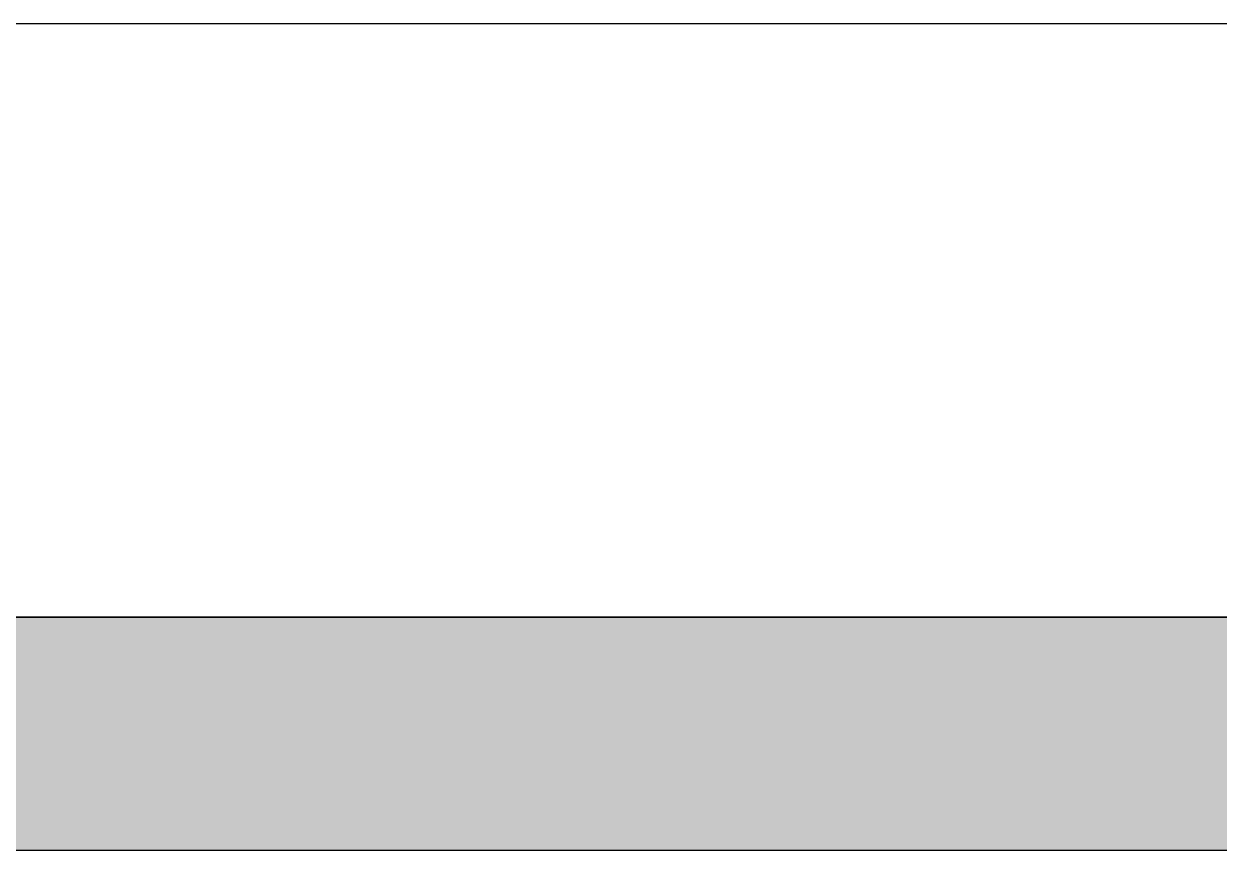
# Model space of a CAD drawing. Header units: metres. Extents: x 294 to 1101, y -498 to -355.
# Drawn here: x 617.81 to 618.837, y -488.368 to -487.658 of the extents above; entities that cross this region are included whole.
import ezdxf

# ---------------------------------------------------------------- set-up
doc = ezdxf.new("R2010")
doc.units = ezdxf.units.M
doc.layers.add('SectionCutEdges', color=7, linetype='Continuous')
doc.layers.add('wall', color=7, linetype='Continuous', lineweight=25)

msp = doc.modelspace()

# ---------------------------------------------------------------- hatches: boundary and pattern name
at = {"layer": 'wall'}
h = msp.add_hatch(color=256, dxfattribs=at)
h.dxf.hatch_style = 1
h.paths.add_polyline_path([(634.8314, -488.1676), (633.846, -488.1676), (632.546, -488.1676), (631.346, -488.1676), (631.146, -488.1676), (626.9196, -488.1676), (620.6892, -488.1676), (616.2644, -488.1676), (615.0644, -488.1676), (613.9771, -488.1676), (613.7644, -488.1676), (611.8544, -488.1676), (611.8544, -488.3676), (634.8314, -488.3676)])

# ---------------------------------------------------------------- linework, layer by layer
for p, q in [((619.5946, -487.6576), (616.4644, -487.6576)), ((617.8301, -487.6576), (616.8401, -487.6576)), ((619.1862, -487.6576), (617.2644, -487.6576)), ((617.8104, -487.6576), (617.8103, -487.6576)), ((617.811, -487.6576), (617.8104, -487.6576)), ((617.811, -487.6576), (617.8106, -487.6576)), ((617.8119, -487.6576), (617.811, -487.6576)), ((617.8119, -487.6576), (617.811, -487.6576)), ((617.8132, -487.6576), (617.8119, -487.6576)), ((617.8132, -487.6576), (617.8119, -487.6576)), ((617.8149, -487.6576), (617.8132, -487.6576)), ((617.8149, -487.6576), (617.8132, -487.6576)), ((617.8169, -487.6576), (617.8149, -487.6576)), ((617.8169, -487.6576), (617.8149, -487.6576)), ((617.8192, -487.6576), (617.8169, -487.6576)), ((617.8192, -487.6576), (617.8169, -487.6576)), ((617.8219, -487.6576), (617.8192, -487.6576)), ((617.8219, -487.6576), (617.8192, -487.6576)), ((617.8249, -487.6576), (617.8219, -487.6576)), ((617.8249, -487.6576), (617.8219, -487.6576)), ((617.8282, -487.6576), (617.8249, -487.6576)), ((617.8282, -487.6576), (617.8249, -487.6576)), ((617.8318, -487.6576), (617.8282, -487.6576)), ((617.8318, -487.6576), (617.8282, -487.6576)), ((617.8357, -487.6576), (617.8318, -487.6576)), ((617.8357, -487.6576), (617.8318, -487.6576)), ((617.8399, -487.6576), (617.8357, -487.6576)), ((617.8399, -487.6576), (617.8357, -487.6576)), ((617.8443, -487.6576), (617.8399, -487.6576)), ((617.8443, -487.6576), (617.8399, -487.6576)), ((617.8489, -487.6576), (617.8443, -487.6576)), ((617.8489, -487.6576), (617.8443, -487.6576)), ((617.8688, -487.6576), (617.8446, -487.6576)), ((617.8688, -487.6576), (617.8446, -487.6576)), ((617.8688, -487.6576), (617.8446, -487.6576)), ((617.8537, -487.6576), (617.8489, -487.6576)), ((617.8537, -487.6576), (617.8489, -487.6576)), ((617.8504, -487.6576), (617.8503, -487.6576)), ((617.8507, -487.6576), (617.8504, -487.6576)), ((617.8512, -487.6576), (617.8507, -487.6576)), ((617.8512, -487.6576), (617.8508, -487.6576)), ((617.8519, -487.6576), (617.8512, -487.6576)), ((617.8519, -487.6576), (617.8512, -487.6576)), ((617.8527, -487.6576), (617.8519, -487.6576)), ((617.8527, -487.6576), (617.8519, -487.6576)), ((617.8538, -487.6576), (617.8527, -487.6576)), ((617.8538, -487.6576), (617.8527, -487.6576)), ((617.8587, -487.6576), (617.8537, -487.6576)), ((617.8587, -487.6576), (617.8537, -487.6576)), ((617.8551, -487.6576), (617.8538, -487.6576)), ((617.8551, -487.6576), (617.8538, -487.6576)), ((617.8565, -487.6576), (617.8551, -487.6576)), ((617.8565, -487.6576), (617.8551, -487.6576)), ((617.8582, -487.6576), (617.8565, -487.6576)), ((617.8582, -487.6576), (617.8565, -487.6576)), ((617.86, -487.6576), (617.8582, -487.6576)), ((617.86, -487.6576), (617.8582, -487.6576)), ((617.8639, -487.6576), (617.8587, -487.6576)), ((617.8639, -487.6576), (617.8587, -487.6576)), ((617.8619, -487.6576), (617.86, -487.6576)), ((617.8619, -487.6576), (617.86, -487.6576)), ((617.864, -487.6576), (617.8619, -487.6576)), ((617.864, -487.6576), (617.8619, -487.6576)), ((617.8692, -487.6576), (617.8639, -487.6576)), ((617.8692, -487.6576), (617.8639, -487.6576)), ((617.8662, -487.6576), (617.864, -487.6576)), ((617.8662, -487.6576), (617.864, -487.6576)), ((617.8686, -487.6576), (617.8662, -487.6576)), ((617.8686, -487.6576), (617.8662, -487.6576)), ((617.8711, -487.6576), (617.8686, -487.6576)), ((617.8711, -487.6576), (617.8686, -487.6576)), ((617.8747, -487.6576), (617.8692, -487.6576)), ((617.8747, -487.6576), (617.8692, -487.6576)), ((617.8737, -487.6576), (617.8711, -487.6576)), ((617.8737, -487.6576), (617.8711, -487.6576)), ((617.8764, -487.6576), (617.8737, -487.6576)), ((617.8764, -487.6576), (617.8737, -487.6576)), ((617.8802, -487.6576), (617.8747, -487.6576)), ((617.8802, -487.6576), (617.8747, -487.6576)), ((617.8792, -487.6576), (617.8764, -487.6576)), ((617.8792, -487.6576), (617.8764, -487.6576)), ((617.8821, -487.6576), (617.8792, -487.6576)), ((617.8821, -487.6576), (617.8792, -487.6576)), ((617.8858, -487.6576), (617.8802, -487.6576)), ((617.8858, -487.6576), (617.8802, -487.6576)), ((617.885, -487.6576), (617.8821, -487.6576)), ((617.885, -487.6576), (617.8821, -487.6576)), ((617.888, -487.6576), (617.885, -487.6576)), ((617.888, -487.6576), (617.885, -487.6576)), ((617.8915, -487.6576), (617.8858, -487.6576)), ((617.8915, -487.6576), (617.8858, -487.6576)), ((617.8911, -487.6576), (617.888, -487.6576)), ((617.8911, -487.6576), (617.888, -487.6576)), ((617.8941, -487.6576), (617.8911, -487.6576)), ((617.8941, -487.6576), (617.8911, -487.6576)), ((617.8972, -487.6576), (617.8915, -487.6576)), ((617.8972, -487.6576), (617.8915, -487.6576)), ((617.8972, -487.6576), (617.8941, -487.6576)), ((617.8972, -487.6576), (617.8941, -487.6576)), ((617.9029, -487.6576), (617.8972, -487.6576)), ((617.9003, -487.6576), (617.8972, -487.6576)), ((617.9003, -487.6576), (617.8972, -487.6576)), ((617.9029, -487.6576), (617.8972, -487.6576)), ((617.9033, -487.6576), (617.9003, -487.6576)), ((617.9033, -487.6576), (617.9003, -487.6576)), ((617.9085, -487.6576), (617.9029, -487.6576)), ((617.9085, -487.6576), (617.9029, -487.6576)), ((617.9063, -487.6576), (617.9033, -487.6576)), ((617.9063, -487.6576), (617.9033, -487.6576)), ((617.9093, -487.6576), (617.9063, -487.6576)), ((617.9093, -487.6576), (617.9063, -487.6576)), ((617.9142, -487.6576), (617.9085, -487.6576)), ((617.9142, -487.6576), (617.9085, -487.6576)), ((617.9123, -487.6576), (617.9093, -487.6576)), ((617.9123, -487.6576), (617.9093, -487.6576)), ((617.9152, -487.6576), (617.9123, -487.6576)), ((617.9152, -487.6576), (617.9123, -487.6576)), ((617.9197, -487.6576), (617.9142, -487.6576)), ((617.9197, -487.6576), (617.9142, -487.6576)), ((617.918, -487.6576), (617.9152, -487.6576)), ((617.918, -487.6576), (617.9152, -487.6576)), ((617.9207, -487.6576), (617.918, -487.6576)), ((617.9207, -487.6576), (617.918, -487.6576)), ((617.9251, -487.6576), (617.9197, -487.6576)), ((617.9251, -487.6576), (617.9197, -487.6576)), ((617.9233, -487.6576), (617.9207, -487.6576)), ((617.9233, -487.6576), (617.9207, -487.6576)), ((617.9258, -487.6576), (617.9233, -487.6576)), ((617.9258, -487.6576), (617.9233, -487.6576)), ((617.9305, -487.6576), (617.9251, -487.6576)), ((617.9305, -487.6576), (617.9251, -487.6576)), ((617.9498, -487.6576), (617.9256, -487.6576)), ((617.9498, -487.6576), (617.9256, -487.6576)), ((617.9498, -487.6576), (617.9256, -487.6576)), ((617.9281, -487.6576), (617.9258, -487.6576)), ((617.9281, -487.6576), (617.9258, -487.6576)), ((617.9304, -487.6576), (617.9281, -487.6576)), ((617.9304, -487.6576), (617.9281, -487.6576)), ((617.9325, -487.6576), (617.9304, -487.6576)), ((617.9325, -487.6576), (617.9304, -487.6576)), ((617.9356, -487.6576), (617.9305, -487.6576)), ((617.9356, -487.6576), (617.9305, -487.6576)), ((617.9344, -487.6576), (617.9325, -487.6576)), ((617.9344, -487.6576), (617.9325, -487.6576)), ((617.9362, -487.6576), (617.9344, -487.6576)), ((617.9362, -487.6576), (617.9344, -487.6576)), ((617.9407, -487.6576), (617.9356, -487.6576)), ((617.9407, -487.6576), (617.9356, -487.6576)), ((617.9378, -487.6576), (617.9362, -487.6576)), ((617.9378, -487.6576), (617.9362, -487.6576)), ((617.9393, -487.6576), (617.9378, -487.6576)), ((617.9393, -487.6576), (617.9378, -487.6576)), ((617.9406, -487.6576), (617.9393, -487.6576)), ((617.9406, -487.6576), (617.9393, -487.6576)), ((617.9416, -487.6576), (617.9406, -487.6576)), ((617.9416, -487.6576), (617.9406, -487.6576)), ((617.9455, -487.6576), (617.9407, -487.6576)), ((617.9455, -487.6576), (617.9407, -487.6576)), ((617.9425, -487.6576), (617.9416, -487.6576)), ((617.9425, -487.6576), (617.9416, -487.6576)), ((617.9432, -487.6576), (617.9425, -487.6576)), ((617.9432, -487.6576), (617.9425, -487.6576)), ((617.9437, -487.6576), (617.9432, -487.6576)), ((617.9436, -487.6576), (617.9432, -487.6576)), ((617.944, -487.6576), (617.9437, -487.6576)), ((617.9441, -487.6576), (617.944, -487.6576)), ((617.9501, -487.6576), (617.9455, -487.6576)), ((617.9501, -487.6576), (617.9455, -487.6576)), ((617.9545, -487.6576), (617.9501, -487.6576)), ((617.9545, -487.6576), (617.9501, -487.6576)), ((617.9587, -487.6576), (617.9545, -487.6576)), ((617.9587, -487.6576), (617.9545, -487.6576)), ((617.9626, -487.6576), (617.9587, -487.6576)), ((617.9626, -487.6576), (617.9587, -487.6576)), ((617.9662, -487.6576), (617.9626, -487.6576)), ((617.9662, -487.6576), (617.9626, -487.6576)), ((617.9695, -487.6576), (617.9662, -487.6576)), ((617.9695, -487.6576), (617.9662, -487.6576)), ((617.9725, -487.6576), (617.9695, -487.6576)), ((617.9725, -487.6576), (617.9695, -487.6576)), ((617.9752, -487.6576), (617.9725, -487.6576)), ((617.9752, -487.6576), (617.9725, -487.6576)), ((617.9775, -487.6576), (617.9752, -487.6576)), ((617.9775, -487.6576), (617.9752, -487.6576)), ((617.9795, -487.6576), (617.9775, -487.6576)), ((617.9795, -487.6576), (617.9775, -487.6576)), ((617.9812, -487.6576), (617.9795, -487.6576)), ((617.9812, -487.6576), (617.9795, -487.6576)), ((617.9825, -487.6576), (617.9812, -487.6576)), ((617.9825, -487.6576), (617.9812, -487.6576)), ((617.9834, -487.6576), (617.9825, -487.6576)), ((617.9834, -487.6576), (617.9825, -487.6576)), ((617.9839, -487.6576), (617.9834, -487.6576)), ((617.9838, -487.6576), (617.9834, -487.6576)), ((617.9841, -487.6576), (617.9839, -487.6576)), ((618.1476, -487.6576), (618.1076, -487.6576)), ((618.1078, -487.6576), (618.1076, -487.6576)), ((618.1083, -487.6576), (618.1078, -487.6576)), ((618.1093, -487.6576), (618.1083, -487.6576)), ((618.1106, -487.6576), (618.1093, -487.6576)), ((618.1122, -487.6576), (618.1106, -487.6576)), ((618.1142, -487.6576), (618.1122, -487.6576)), ((618.1166, -487.6576), (618.1142, -487.6576)), ((618.1192, -487.6576), (618.1166, -487.6576)), ((618.1223, -487.6576), (618.1192, -487.6576)), ((618.1256, -487.6576), (618.1223, -487.6576)), ((618.1292, -487.6576), (618.1256, -487.6576)), ((618.1331, -487.6576), (618.1292, -487.6576)), ((618.1372, -487.6576), (618.1331, -487.6576)), ((618.1416, -487.6576), (618.1372, -487.6576)), ((618.1462, -487.6576), (618.1416, -487.6576)), ((618.1511, -487.6576), (618.1462, -487.6576)), ((618.1477, -487.6576), (618.1476, -487.6576)), ((618.148, -487.6576), (618.1477, -487.6576)), ((618.1485, -487.6576), (618.148, -487.6576)), ((618.1492, -487.6576), (618.1485, -487.6576)), ((618.1501, -487.6576), (618.1492, -487.6576)), ((618.1512, -487.6576), (618.1501, -487.6576)), ((618.1561, -487.6576), (618.1511, -487.6576)), ((618.1524, -487.6576), (618.1512, -487.6576)), ((618.1539, -487.6576), (618.1524, -487.6576)), ((618.1555, -487.6576), (618.1539, -487.6576)), ((618.1573, -487.6576), (618.1555, -487.6576)), ((618.1613, -487.6576), (618.1561, -487.6576)), ((618.1592, -487.6576), (618.1573, -487.6576)), ((618.1613, -487.6576), (618.1592, -487.6576)), ((618.1636, -487.6576), (618.1613, -487.6576)), ((618.1666, -487.6576), (618.1613, -487.6576)), ((618.166, -487.6576), (618.1636, -487.6576)), ((618.1685, -487.6576), (618.166, -487.6576)), ((618.172, -487.6576), (618.1666, -487.6576)), ((618.1711, -487.6576), (618.1685, -487.6576)), ((618.1738, -487.6576), (618.1711, -487.6576)), ((618.1776, -487.6576), (618.172, -487.6576)), ((618.1766, -487.6576), (618.1738, -487.6576)), ((618.1794, -487.6576), (618.1766, -487.6576)), ((618.1832, -487.6576), (618.1776, -487.6576)), ((618.1824, -487.6576), (618.1794, -487.6576)), ((618.1854, -487.6576), (618.1824, -487.6576)), ((618.1889, -487.6576), (618.1832, -487.6576)), ((618.1884, -487.6576), (618.1854, -487.6576)), ((618.1915, -487.6576), (618.1884, -487.6576)), ((618.1945, -487.6576), (618.1889, -487.6576)), ((618.1945, -487.6576), (618.1915, -487.6576)), ((618.1976, -487.6576), (618.1945, -487.6576)), ((618.2002, -487.6576), (618.1945, -487.6576)), ((618.2007, -487.6576), (618.1976, -487.6576)), ((618.2059, -487.6576), (618.2002, -487.6576)), ((618.2037, -487.6576), (618.2007, -487.6576)), ((618.2067, -487.6576), (618.2037, -487.6576)), ((618.2115, -487.6576), (618.2059, -487.6576)), ((618.2096, -487.6576), (618.2067, -487.6576)), ((618.2125, -487.6576), (618.2096, -487.6576)), ((618.217, -487.6576), (618.2115, -487.6576)), ((618.2153, -487.6576), (618.2125, -487.6576)), ((618.218, -487.6576), (618.2153, -487.6576)), ((618.2225, -487.6576), (618.217, -487.6576)), ((618.2206, -487.6576), (618.218, -487.6576)), ((618.2231, -487.6576), (618.2206, -487.6576)), ((618.2278, -487.6576), (618.2225, -487.6576)), ((618.2255, -487.6576), (618.2231, -487.6576)), ((618.2277, -487.6576), (618.2255, -487.6576)), ((618.2298, -487.6576), (618.2277, -487.6576)), ((618.233, -487.6576), (618.2278, -487.6576)), ((618.2318, -487.6576), (618.2298, -487.6576)), ((618.2336, -487.6576), (618.2318, -487.6576)), ((618.238, -487.6576), (618.233, -487.6576)), ((618.2352, -487.6576), (618.2336, -487.6576)), ((618.2366, -487.6576), (618.2352, -487.6576)), ((618.2379, -487.6576), (618.2366, -487.6576)), ((618.239, -487.6576), (618.2379, -487.6576)), ((618.2428, -487.6576), (618.238, -487.6576)), ((618.2399, -487.6576), (618.239, -487.6576)), ((618.2406, -487.6576), (618.2399, -487.6576)), ((618.2411, -487.6576), (618.2406, -487.6576)), ((618.2414, -487.6576), (618.2411, -487.6576)), ((618.2415, -487.6576), (618.2414, -487.6576)), ((618.2815, -487.6576), (618.2415, -487.6576)), ((618.2475, -487.6576), (618.2428, -487.6576)), ((618.2519, -487.6576), (618.2475, -487.6576)), ((618.256, -487.6576), (618.2519, -487.6576)), ((618.2599, -487.6576), (618.256, -487.6576)), ((618.2635, -487.6576), (618.2599, -487.6576)), ((618.2668, -487.6576), (618.2635, -487.6576)), ((618.2698, -487.6576), (618.2668, -487.6576)), ((618.2725, -487.6576), (618.2698, -487.6576)), ((618.2749, -487.6576), (618.2725, -487.6576)), ((618.2769, -487.6576), (618.2749, -487.6576)), ((618.2785, -487.6576), (618.2769, -487.6576)), ((618.2798, -487.6576), (618.2785, -487.6576)), ((618.2807, -487.6576), (618.2798, -487.6576)), ((618.2813, -487.6576), (618.2807, -487.6576)), ((618.2815, -487.6576), (618.2813, -487.6576)), ((618.4051, -487.6576), (618.4049, -487.6576)), ((618.4449, -487.6576), (618.4049, -487.6576)), ((618.4057, -487.6576), (618.4051, -487.6576)), ((618.4057, -487.6576), (618.4053, -487.6576)), ((618.4066, -487.6576), (618.4057, -487.6576)), ((618.4066, -487.6576), (618.4057, -487.6576)), ((618.4079, -487.6576), (618.4066, -487.6576)), ((618.4079, -487.6576), (618.4066, -487.6576)), ((618.4096, -487.6576), (618.4079, -487.6576)), ((618.4096, -487.6576), (618.4079, -487.6576)), ((618.4116, -487.6576), (618.4096, -487.6576)), ((618.4116, -487.6576), (618.4096, -487.6576)), ((618.4139, -487.6576), (618.4116, -487.6576)), ((618.4139, -487.6576), (618.4116, -487.6576)), ((618.4166, -487.6576), (618.4139, -487.6576)), ((618.4166, -487.6576), (618.4139, -487.6576)), ((618.4196, -487.6576), (618.4166, -487.6576)), ((618.4196, -487.6576), (618.4166, -487.6576)), ((618.4229, -487.6576), (618.4196, -487.6576)), ((618.4229, -487.6576), (618.4196, -487.6576)), ((618.4265, -487.6576), (618.4229, -487.6576)), ((618.4265, -487.6576), (618.4229, -487.6576)), ((618.4304, -487.6576), (618.4265, -487.6576)), ((618.4304, -487.6576), (618.4265, -487.6576)), ((618.4346, -487.6576), (618.4304, -487.6576)), ((618.4346, -487.6576), (618.4304, -487.6576)), ((618.439, -487.6576), (618.4346, -487.6576)), ((618.439, -487.6576), (618.4346, -487.6576)), ((618.4436, -487.6576), (618.439, -487.6576)), ((618.4436, -487.6576), (618.439, -487.6576)), ((618.4484, -487.6576), (618.4436, -487.6576)), ((618.4484, -487.6576), (618.4436, -487.6576)), ((618.445, -487.6576), (618.4449, -487.6576)), ((618.4453, -487.6576), (618.445, -487.6576)), ((618.4458, -487.6576), (618.4453, -487.6576)), ((618.4458, -487.6576), (618.4455, -487.6576)), ((618.4465, -487.6576), (618.4458, -487.6576)), ((618.4465, -487.6576), (618.4458, -487.6576)), ((618.4474, -487.6576), (618.4465, -487.6576)), ((618.4474, -487.6576), (618.4465, -487.6576)), ((618.4485, -487.6576), (618.4474, -487.6576)), ((618.4485, -487.6576), (618.4474, -487.6576)), ((618.4534, -487.6576), (618.4484, -487.6576)), ((618.4534, -487.6576), (618.4484, -487.6576)), ((618.4498, -487.6576), (618.4485, -487.6576)), ((618.4498, -487.6576), (618.4485, -487.6576)), ((618.4512, -487.6576), (618.4498, -487.6576)), ((618.4512, -487.6576), (618.4498, -487.6576)), ((618.4529, -487.6576), (618.4512, -487.6576)), ((618.4529, -487.6576), (618.4512, -487.6576)), ((618.4546, -487.6576), (618.4529, -487.6576)), ((618.4546, -487.6576), (618.4529, -487.6576)), ((618.4586, -487.6576), (618.4534, -487.6576)), ((618.4586, -487.6576), (618.4534, -487.6576)), ((618.4566, -487.6576), (618.4546, -487.6576)), ((618.4566, -487.6576), (618.4546, -487.6576)), ((618.4587, -487.6576), (618.4566, -487.6576)), ((618.4587, -487.6576), (618.4566, -487.6576)), ((618.4639, -487.6576), (618.4586, -487.6576)), ((618.4639, -487.6576), (618.4586, -487.6576)), ((618.4609, -487.6576), (618.4587, -487.6576)), ((618.4609, -487.6576), (618.4587, -487.6576)), ((618.4633, -487.6576), (618.4609, -487.6576)), ((618.4633, -487.6576), (618.4609, -487.6576)), ((618.4658, -487.6576), (618.4633, -487.6576)), ((618.4658, -487.6576), (618.4633, -487.6576)), ((618.4694, -487.6576), (618.4639, -487.6576)), ((618.4694, -487.6576), (618.4639, -487.6576)), ((618.4684, -487.6576), (618.4658, -487.6576)), ((618.4684, -487.6576), (618.4658, -487.6576)), ((618.4711, -487.6576), (618.4684, -487.6576)), ((618.4711, -487.6576), (618.4684, -487.6576)), ((618.4749, -487.6576), (618.4694, -487.6576)), ((618.4749, -487.6576), (618.4694, -487.6576)), ((618.4739, -487.6576), (618.4711, -487.6576)), ((618.4739, -487.6576), (618.4711, -487.6576)), ((618.4768, -487.6576), (618.4739, -487.6576)), ((618.4768, -487.6576), (618.4739, -487.6576)), ((618.4805, -487.6576), (618.4749, -487.6576)), ((618.4805, -487.6576), (618.4749, -487.6576)), ((618.4797, -487.6576), (618.4768, -487.6576)), ((618.4797, -487.6576), (618.4768, -487.6576)), ((618.4827, -487.6576), (618.4797, -487.6576)), ((618.4827, -487.6576), (618.4797, -487.6576)), ((618.4862, -487.6576), (618.4805, -487.6576)), ((618.4862, -487.6576), (618.4805, -487.6576)), ((618.4858, -487.6576), (618.4827, -487.6576)), ((618.4858, -487.6576), (618.4827, -487.6576)), ((618.4888, -487.6576), (618.4858, -487.6576)), ((618.4888, -487.6576), (618.4858, -487.6576)), ((618.4919, -487.6576), (618.4862, -487.6576)), ((618.4919, -487.6576), (618.4862, -487.6576)), ((618.4919, -487.6576), (618.4888, -487.6576)), ((618.4919, -487.6576), (618.4888, -487.6576)), ((618.4976, -487.6576), (618.4919, -487.6576)), ((618.495, -487.6576), (618.4919, -487.6576)), ((618.495, -487.6576), (618.4919, -487.6576)), ((618.4976, -487.6576), (618.4919, -487.6576)), ((618.498, -487.6576), (618.495, -487.6576)), ((618.498, -487.6576), (618.495, -487.6576)), ((618.5032, -487.6576), (618.4976, -487.6576)), ((618.5032, -487.6576), (618.4976, -487.6576)), ((618.501, -487.6576), (618.498, -487.6576)), ((618.501, -487.6576), (618.498, -487.6576)), ((618.504, -487.6576), (618.501, -487.6576)), ((618.504, -487.6576), (618.501, -487.6576)), ((618.5088, -487.6576), (618.5032, -487.6576)), ((618.5088, -487.6576), (618.5032, -487.6576)), ((618.507, -487.6576), (618.504, -487.6576)), ((618.507, -487.6576), (618.504, -487.6576)), ((618.5098, -487.6576), (618.507, -487.6576)), ((618.5098, -487.6576), (618.507, -487.6576)), ((618.5144, -487.6576), (618.5088, -487.6576)), ((618.5144, -487.6576), (618.5088, -487.6576)), ((618.5126, -487.6576), (618.5098, -487.6576)), ((618.5126, -487.6576), (618.5098, -487.6576)), ((618.5153, -487.6576), (618.5126, -487.6576)), ((618.5153, -487.6576), (618.5126, -487.6576)), ((618.5198, -487.6576), (618.5144, -487.6576)), ((618.5198, -487.6576), (618.5144, -487.6576)), ((618.518, -487.6576), (618.5153, -487.6576)), ((618.518, -487.6576), (618.5153, -487.6576)), ((618.5205, -487.6576), (618.518, -487.6576)), ((618.5205, -487.6576), (618.518, -487.6576)), ((618.5251, -487.6576), (618.5198, -487.6576)), ((618.5251, -487.6576), (618.5198, -487.6576)), ((618.5228, -487.6576), (618.5205, -487.6576)), ((618.5228, -487.6576), (618.5205, -487.6576)), ((618.5251, -487.6576), (618.5228, -487.6576)), ((618.5251, -487.6576), (618.5228, -487.6576)), ((618.5303, -487.6576), (618.5251, -487.6576)), ((618.5272, -487.6576), (618.5251, -487.6576)), ((618.5272, -487.6576), (618.5251, -487.6576)), ((618.5303, -487.6576), (618.5251, -487.6576)), ((618.5291, -487.6576), (618.5272, -487.6576)), ((618.5291, -487.6576), (618.5272, -487.6576)), ((618.5309, -487.6576), (618.5291, -487.6576)), ((618.5309, -487.6576), (618.5291, -487.6576)), ((618.5353, -487.6576), (618.5303, -487.6576)), ((618.5353, -487.6576), (618.5303, -487.6576)), ((618.5325, -487.6576), (618.5309, -487.6576)), ((618.5325, -487.6576), (618.5309, -487.6576)), ((618.534, -487.6576), (618.5325, -487.6576)), ((618.534, -487.6576), (618.5325, -487.6576)), ((618.5352, -487.6576), (618.534, -487.6576)), ((618.5352, -487.6576), (618.534, -487.6576)), ((618.5363, -487.6576), (618.5352, -487.6576)), ((618.5363, -487.6576), (618.5352, -487.6576)), ((618.5402, -487.6576), (618.5353, -487.6576)), ((618.5402, -487.6576), (618.5353, -487.6576)), ((618.5372, -487.6576), (618.5363, -487.6576)), ((618.5372, -487.6576), (618.5363, -487.6576)), ((618.5379, -487.6576), (618.5372, -487.6576)), ((618.5379, -487.6576), (618.5372, -487.6576)), ((618.5384, -487.6576), (618.5379, -487.6576)), ((618.5383, -487.6576), (618.5379, -487.6576)), ((618.5387, -487.6576), (618.5384, -487.6576)), ((618.5388, -487.6576), (618.5387, -487.6576)), ((618.5788, -487.6576), (618.5388, -487.6576)), ((618.5448, -487.6576), (618.5402, -487.6576)), ((618.5448, -487.6576), (618.5402, -487.6576)), ((618.5492, -487.6576), (618.5448, -487.6576)), ((618.5492, -487.6576), (618.5448, -487.6576)), ((618.5534, -487.6576), (618.5492, -487.6576)), ((618.5534, -487.6576), (618.5492, -487.6576)), ((618.5572, -487.6576), (618.5534, -487.6576)), ((618.5572, -487.6576), (618.5534, -487.6576)), ((618.5609, -487.6576), (618.5572, -487.6576)), ((618.5609, -487.6576), (618.5572, -487.6576)), ((618.5642, -487.6576), (618.5609, -487.6576)), ((618.5642, -487.6576), (618.5609, -487.6576)), ((618.5672, -487.6576), (618.5642, -487.6576)), ((618.5672, -487.6576), (618.5642, -487.6576)), ((618.5699, -487.6576), (618.5672, -487.6576)), ((618.5699, -487.6576), (618.5672, -487.6576)), ((618.5722, -487.6576), (618.5699, -487.6576)), ((618.5722, -487.6576), (618.5699, -487.6576)), ((618.5742, -487.6576), (618.5722, -487.6576)), ((618.5742, -487.6576), (618.5722, -487.6576)), ((618.5759, -487.6576), (618.5742, -487.6576)), ((618.5759, -487.6576), (618.5742, -487.6576)), ((618.5771, -487.6576), (618.5759, -487.6576)), ((618.5771, -487.6576), (618.5759, -487.6576)), ((618.5781, -487.6576), (618.5771, -487.6576)), ((618.5781, -487.6576), (618.5771, -487.6576)), ((618.5786, -487.6576), (618.5781, -487.6576)), ((618.5785, -487.6576), (618.5781, -487.6576)), ((618.5788, -487.6576), (618.5786, -487.6576)), ((616.2644, -488.1676), (620.6892, -488.1676)), ((616.4644, -488.1676), (618.3454, -488.1676)), ((616.8401, -488.1676), (617.8301, -488.1676)), ((617.2348, -488.1676), (619.6892, -488.1676)), ((617.2348, -488.1676), (619.6892, -488.1676)), ((617.2348, -488.1676), (619.6892, -488.1676)), ((617.5994, -488.1676), (618.4994, -488.1676)), ((617.8093, -488.1676), (617.8122, -488.1676)), ((617.8103, -488.1676), (617.8104, -488.1676)), ((617.8103, -488.1676), (617.8503, -488.1676)), ((617.8104, -488.1676), (617.811, -488.1676)), ((617.811, -488.1676), (617.8119, -488.1676)), ((617.8119, -488.1676), (617.8132, -488.1676)), ((617.8122, -488.1676), (617.815, -488.1676)), ((617.8132, -488.1676), (617.8149, -488.1676)), ((617.8149, -488.1676), (617.8169, -488.1676)), ((617.815, -488.1676), (617.8175, -488.1676)), ((617.8169, -488.1676), (617.8192, -488.1676)), ((617.8175, -488.1676), (617.8198, -488.1676)), ((617.8192, -488.1676), (617.8219, -488.1676)), ((617.8198, -488.1676), (617.822, -488.1676)), ((617.8219, -488.1676), (617.8249, -488.1676)), ((617.822, -488.1676), (617.8238, -488.1676)), ((617.8238, -488.1676), (617.8255, -488.1676)), ((617.8249, -488.1676), (617.8282, -488.1676)), ((617.8255, -488.1676), (617.8269, -488.1676)), ((617.8269, -488.1676), (617.828, -488.1676)), ((617.828, -488.1676), (617.829, -488.1676)), ((617.8282, -488.1676), (617.8318, -488.1676)), ((617.829, -488.1676), (617.8296, -488.1676)), ((617.8296, -488.1676), (617.83, -488.1676)), ((617.83, -488.1676), (617.8301, -488.1676)), ((617.8301, -488.1676), (617.8322, -488.1676)), ((617.8301, -488.1676), (617.8302, -488.1676)), ((617.8318, -488.1676), (617.8357, -488.1676)), ((617.8322, -488.1676), (617.8343, -488.1676)), ((617.8343, -488.1676), (617.8363, -488.1676)), ((617.8357, -488.1676), (617.8399, -488.1676)), ((617.8363, -488.1676), (617.8383, -488.1676)), ((617.8383, -488.1676), (617.8403, -488.1676)), ((617.8399, -488.1676), (617.8443, -488.1676)), ((617.8403, -488.1676), (617.8423, -488.1676)), ((617.8423, -488.1676), (617.8442, -488.1676)), ((617.8442, -488.1676), (617.846, -488.1676)), ((617.8443, -488.1676), (617.8489, -488.1676)), ((617.846, -488.1676), (617.8478, -488.1676)), ((617.8478, -488.1676), (617.8495, -488.1676)), ((617.8489, -488.1676), (617.8537, -488.1676)), ((617.8495, -488.1676), (617.8512, -488.1676)), ((617.8503, -488.1676), (617.8504, -488.1676)), ((617.8504, -488.1676), (617.8507, -488.1676)), ((617.8507, -488.1676), (617.8512, -488.1676)), ((617.8512, -488.1676), (617.8519, -488.1676)), ((617.8512, -488.1676), (617.8527, -488.1676)), ((617.8519, -488.1676), (617.8527, -488.1676)), ((617.8527, -488.1676), (617.8538, -488.1676)), ((617.8527, -488.1676), (617.8542, -488.1676)), ((617.8537, -488.1676), (617.8587, -488.1676)), ((617.8538, -488.1676), (617.8551, -488.1676)), ((617.8542, -488.1676), (617.8555, -488.1676)), ((617.8551, -488.1676), (617.8565, -488.1676)), ((617.8555, -488.1676), (617.8568, -488.1676)), ((617.8565, -488.1676), (617.8582, -488.1676)), ((617.8568, -488.1676), (617.858, -488.1676)), ((617.858, -488.1676), (617.859, -488.1676)), ((617.8582, -488.1676), (617.86, -488.1676)), ((617.8587, -488.1676), (617.8639, -488.1676)), ((617.859, -488.1676), (617.86, -488.1676)), ((617.86, -488.1676), (617.8619, -488.1676)), ((617.86, -488.1676), (617.8608, -488.1676)), ((617.8608, -488.1676), (617.8615, -488.1676)), ((617.8615, -488.1676), (617.8621, -488.1676)), ((617.8619, -488.1676), (617.864, -488.1676)), ((617.8621, -488.1676), (617.8625, -488.1676)), ((617.8625, -488.1676), (617.8629, -488.1676)), ((617.8629, -488.1676), (617.8631, -488.1676)), ((617.8631, -488.1676), (617.8631, -488.1676)), ((617.8631, -488.1676), (617.8632, -488.1676)), ((617.8639, -488.1676), (617.8692, -488.1676)), ((617.864, -488.1676), (617.8662, -488.1676)), ((617.8662, -488.1676), (617.8686, -488.1676)), ((617.8686, -488.1676), (617.8711, -488.1676)), ((617.8692, -488.1676), (617.8747, -488.1676)), ((617.8711, -488.1676), (617.8737, -488.1676)), ((617.8737, -488.1676), (617.8764, -488.1676)), ((617.8747, -488.1676), (617.8802, -488.1676)), ((617.8764, -488.1676), (617.8792, -488.1676)), ((617.8792, -488.1676), (617.8821, -488.1676)), ((617.8802, -488.1676), (617.8858, -488.1676)), ((617.8821, -488.1676), (617.885, -488.1676)), ((617.885, -488.1676), (617.888, -488.1676)), ((617.8858, -488.1676), (617.8915, -488.1676)), ((617.888, -488.1676), (617.8911, -488.1676)), ((617.8911, -488.1676), (617.8941, -488.1676)), ((617.8915, -488.1676), (617.8972, -488.1676)), ((617.8941, -488.1676), (617.8972, -488.1676)), ((617.8972, -488.1676), (617.9029, -488.1676)), ((617.8972, -488.1676), (617.9003, -488.1676)), ((617.9003, -488.1676), (617.9033, -488.1676)), ((617.9029, -488.1676), (617.9085, -488.1676)), ((617.9033, -488.1676), (617.9063, -488.1676)), ((617.9063, -488.1676), (617.9093, -488.1676)), ((617.9085, -488.1676), (617.9142, -488.1676)), ((617.9093, -488.1676), (617.9123, -488.1676)), ((617.9123, -488.1676), (617.9152, -488.1676)), ((617.9142, -488.1676), (617.9197, -488.1676)), ((617.9152, -488.1676), (617.918, -488.1676)), ((617.918, -488.1676), (617.9207, -488.1676)), ((617.9197, -488.1676), (617.9251, -488.1676)), ((617.9198, -488.1676), (618.5198, -488.1676)), ((617.9198, -488.1676), (617.9199, -488.1676)), ((617.9198, -488.1676), (618.5198, -488.1676)), ((617.9198, -488.1676), (618.5198, -488.1676)), ((617.9199, -488.1676), (617.92, -488.1676)), ((617.92, -488.1676), (617.9202, -488.1676)), ((617.9202, -488.1676), (617.9204, -488.1676)), ((617.9204, -488.1676), (617.9208, -488.1676)), ((617.9207, -488.1676), (617.9233, -488.1676)), ((617.9208, -488.1676), (617.9212, -488.1676)), ((617.9212, -488.1676), (617.9217, -488.1676)), ((617.9217, -488.1676), (617.9222, -488.1676)), ((617.9222, -488.1676), (617.9228, -488.1676)), ((617.9228, -488.1676), (617.9235, -488.1676)), ((617.9233, -488.1676), (617.9258, -488.1676)), ((617.9235, -488.1676), (617.9243, -488.1676)), ((617.9243, -488.1676), (617.9251, -488.1676)), ((617.9251, -488.1676), (617.9305, -488.1676)), ((617.9251, -488.1676), (617.9259, -488.1676)), ((617.9258, -488.1676), (617.9281, -488.1676)), ((617.9259, -488.1676), (617.9268, -488.1676)), ((617.9268, -488.1676), (617.9278, -488.1676)), ((617.9278, -488.1676), (617.9288, -488.1676)), ((617.9281, -488.1676), (617.9304, -488.1676)), ((617.9288, -488.1676), (617.9298, -488.1676)), ((617.9298, -488.1676), (617.9309, -488.1676)), ((617.9304, -488.1676), (617.9325, -488.1676)), ((617.9305, -488.1676), (617.9356, -488.1676)), ((617.9309, -488.1676), (617.932, -488.1676)), ((617.932, -488.1676), (617.9332, -488.1676)), ((617.9325, -488.1676), (617.9344, -488.1676)), ((617.9332, -488.1676), (617.9343, -488.1676)), ((617.9343, -488.1676), (617.9355, -488.1676)), ((617.9344, -488.1676), (617.9362, -488.1676)), ((617.9355, -488.1676), (617.9367, -488.1676)), ((617.9356, -488.1676), (617.9407, -488.1676)), ((617.9362, -488.1676), (617.9378, -488.1676)), ((617.9367, -488.1676), (617.9379, -488.1676)), ((617.9378, -488.1676), (617.9393, -488.1676)), ((617.9379, -488.1676), (617.9391, -488.1676)), ((617.9391, -488.1676), (618.5005, -488.1676)), ((617.9393, -488.1676), (617.9406, -488.1676)), ((617.9406, -488.1676), (617.9416, -488.1676)), ((617.9407, -488.1676), (617.9455, -488.1676)), ((617.9416, -488.1676), (617.9425, -488.1676)), ((617.9425, -488.1676), (617.9432, -488.1676)), ((617.9432, -488.1676), (617.9437, -488.1676)), ((617.9437, -488.1676), (617.944, -488.1676)), ((617.944, -488.1676), (617.9441, -488.1676)), ((617.9441, -488.1676), (617.9841, -488.1676)), ((617.9455, -488.1676), (617.9501, -488.1676)), ((617.9501, -488.1676), (617.9545, -488.1676)), ((617.9545, -488.1676), (617.9587, -488.1676)), ((617.9587, -488.1676), (617.9626, -488.1676)), ((617.9626, -488.1676), (617.9662, -488.1676)), ((617.9658, -488.1676), (617.9661, -488.1676)), ((617.9661, -488.1676), (617.9723, -488.1676)), ((617.9662, -488.1676), (617.9695, -488.1676)), ((617.9672, -488.1676), (617.9673, -488.1676)), ((617.9673, -488.1676), (617.9675, -488.1676)), ((617.9673, -488.1676), (617.9674, -488.1676)), ((617.9674, -488.1676), (617.9674, -488.1676)), ((617.9674, -488.1676), (617.9674, -488.1676)), ((617.9675, -488.1676), (617.968, -488.1676)), ((617.9675, -488.1676), (617.9675, -488.1676)), ((617.9675, -488.1676), (617.9675, -488.1676)), ((617.9676, -488.1676), (617.9677, -488.1676)), ((617.9676, -488.1676), (617.9677, -488.1676)), ((617.968, -488.1676), (617.9685, -488.1676)), ((617.9685, -488.1676), (617.9693, -488.1676)), ((617.9693, -488.1676), (617.9701, -488.1676)), ((617.9695, -488.1676), (617.9725, -488.1676)), ((617.9701, -488.1676), (617.971, -488.1676)), ((617.971, -488.1676), (617.972, -488.1676)), ((617.971, -488.1676), (618.4686, -488.1676)), ((617.972, -488.1676), (617.9731, -488.1676)), ((617.9723, -488.1676), (617.9906, -488.1676)), ((617.9725, -488.1676), (617.9752, -488.1676)), ((617.9731, -488.1676), (617.974, -488.1676)), ((617.974, -488.1676), (618.0167, -488.1676)), ((617.9752, -488.1676), (617.9775, -488.1676)), ((617.9775, -488.1676), (617.9795, -488.1676)), ((617.9795, -488.1676), (617.9812, -488.1676)), ((617.9812, -488.1676), (617.9825, -488.1676)), ((617.9825, -488.1676), (617.9834, -488.1676)), ((617.9834, -488.1676), (617.9839, -488.1676)), ((617.9839, -488.1676), (617.9841, -488.1676)), ((617.9878, -488.1676), (618.0269, -488.1676)), ((617.9906, -488.1676), (618.0198, -488.1676)), ((618.0167, -488.1676), (618.0168, -488.1676)), ((618.0167, -488.1676), (618.0167, -488.1676)), ((618.0167, -488.1676), (618.0168, -488.1676)), ((618.0168, -488.1676), (618.017, -488.1676)), ((618.0168, -488.1676), (618.0169, -488.1676)), ((618.0168, -488.1676), (618.0168, -488.1676)), ((618.0169, -488.1676), (618.017, -488.1676)), ((618.0169, -488.1676), (618.0169, -488.1676)), ((618.017, -488.1676), (618.0172, -488.1676)), ((618.017, -488.1676), (618.0171, -488.1676)), ((618.017, -488.1676), (618.017, -488.1676)), ((618.0171, -488.1676), (618.0172, -488.1676)), ((618.0171, -488.1676), (618.0171, -488.1676)), ((618.0172, -488.1676), (618.0175, -488.1676)), ((618.0172, -488.1676), (618.0172, -488.1676)), ((618.0172, -488.1676), (618.0173, -488.1676)), ((618.0173, -488.1676), (618.0173, -488.1676)), ((618.0175, -488.1676), (618.0179, -488.1676)), ((618.0175, -488.1676), (618.0176, -488.1676)), ((618.0176, -488.1676), (618.0177, -488.1676)), ((618.0176, -488.1676), (618.0176, -488.1676)), ((618.0177, -488.1676), (618.0178, -488.1676)), ((618.0177, -488.1676), (618.0177, -488.1676)), ((618.0178, -488.1676), (618.0179, -488.1676)), ((618.0178, -488.1676), (618.0178, -488.1676)), ((618.0179, -488.1676), (618.0183, -488.1676)), ((618.0179, -488.1676), (618.0179, -488.1676)), ((618.0181, -488.1676), (618.0182, -488.1676)), ((618.0181, -488.1676), (618.0181, -488.1676)), ((618.0181, -488.1676), (618.0181, -488.1676)), ((618.0182, -488.1676), (618.0182, -488.1676)), ((618.0183, -488.1676), (618.0187, -488.1676)), ((618.0187, -488.1676), (618.0192, -488.1676)), ((618.0189, -488.1676), (618.019, -488.1676)), ((618.0189, -488.1676), (618.0189, -488.1676)), ((618.0189, -488.1676), (618.0189, -488.1676)), ((618.019, -488.1676), (618.0193, -488.1676)), ((618.0192, -488.1676), (618.0197, -488.1676)), ((618.0193, -488.1676), (618.0194, -488.1676)), ((618.0194, -488.1676), (618.0198, -488.1676)), ((618.0197, -488.1676), (618.0202, -488.1676)), ((618.0198, -488.1676), (618.0579, -488.1676)), ((618.0198, -488.1676), (618.0202, -488.1676)), ((618.0198, -488.1676), (618.0198, -488.1676)), ((618.0202, -488.1676), (618.0207, -488.1676)), ((618.0207, -488.1676), (618.0528, -488.1676)), ((618.0207, -488.1676), (618.2787, -488.1676)), ((618.0528, -488.1676), (618.0528, -488.1676)), ((618.0528, -488.1676), (618.0558, -488.1676)), ((618.0553, -488.1676), (618.0945, -488.1676)), ((618.0558, -488.1676), (618.1497, -488.1676)), ((618.0558, -488.1676), (618.1497, -488.1676)), ((618.0579, -488.1676), (618.1022, -488.1676)), ((618.1022, -488.1676), (618.1498, -488.1676)), ((618.1076, -488.1676), (618.1078, -488.1676)), ((618.1078, -488.1676), (618.1083, -488.1676)), ((618.1083, -488.1676), (618.1093, -488.1676)), ((618.1093, -488.1676), (618.1106, -488.1676)), ((618.1106, -488.1676), (618.1122, -488.1676)), ((618.1122, -488.1676), (618.1142, -488.1676)), ((618.1142, -488.1676), (618.1166, -488.1676)), ((618.1166, -488.1676), (618.1192, -488.1676)), ((618.1192, -488.1676), (618.1223, -488.1676)), ((618.1223, -488.1676), (618.1256, -488.1676)), ((618.1256, -488.1676), (618.1292, -488.1676)), ((618.1292, -488.1676), (618.1331, -488.1676)), ((618.1331, -488.1676), (618.1372, -488.1676)), ((618.1372, -488.1676), (618.1416, -488.1676)), ((618.1416, -488.1676), (618.1462, -488.1676)), ((618.1419, -488.1676), (618.1661, -488.1676)), ((618.1419, -488.1676), (618.1661, -488.1676)), ((618.1462, -488.1676), (618.1511, -488.1676)), ((618.1476, -488.1676), (618.1477, -488.1676)), ((618.1477, -488.1676), (618.148, -488.1676)), ((618.148, -488.1676), (618.1485, -488.1676)), ((618.1485, -488.1676), (618.1492, -488.1676)), ((618.1492, -488.1676), (618.1501, -488.1676)), ((618.1497, -488.1676), (618.1657, -488.1676)), ((618.1497, -488.1676), (618.2174, -488.1676)), ((618.1501, -488.1676), (618.1512, -488.1676)), ((618.1511, -488.1676), (618.1561, -488.1676)), ((618.1512, -488.1676), (618.1524, -488.1676)), ((618.1524, -488.1676), (618.1539, -488.1676)), ((618.1539, -488.1676), (618.1555, -488.1676)), ((618.1555, -488.1676), (618.1573, -488.1676)), ((618.1561, -488.1676), (618.1613, -488.1676)), ((618.1573, -488.1676), (618.1592, -488.1676)), ((618.1592, -488.1676), (618.1613, -488.1676)), ((618.1613, -488.1676), (618.1636, -488.1676)), ((618.1613, -488.1676), (618.1666, -488.1676)), ((618.1636, -488.1676), (618.166, -488.1676)), ((618.1657, -488.1676), (618.1667, -488.1676)), ((618.166, -488.1676), (618.1685, -488.1676)), ((618.1666, -488.1676), (618.172, -488.1676)), ((618.1667, -488.1676), (618.2436, -488.1676)), ((618.1685, -488.1676), (618.1711, -488.1676)), ((618.1711, -488.1676), (618.1738, -488.1676)), ((618.172, -488.1676), (618.1776, -488.1676)), ((618.1738, -488.1676), (618.1766, -488.1676)), ((618.1766, -488.1676), (618.1794, -488.1676)), ((618.1776, -488.1676), (618.1832, -488.1676)), ((618.1794, -488.1676), (618.1824, -488.1676)), ((618.1824, -488.1676), (618.1854, -488.1676)), ((618.1832, -488.1676), (618.1889, -488.1676)), ((618.1854, -488.1676), (618.1884, -488.1676)), ((618.1884, -488.1676), (618.1915, -488.1676)), ((618.1889, -488.1676), (618.1945, -488.1676)), ((618.1915, -488.1676), (618.1945, -488.1676)), ((618.1945, -488.1676), (618.1976, -488.1676)), ((618.1945, -488.1676), (618.2002, -488.1676)), ((618.1976, -488.1676), (618.2007, -488.1676)), ((618.2002, -488.1676), (618.2059, -488.1676)), ((618.2007, -488.1676), (618.2037, -488.1676)), ((618.2037, -488.1676), (618.2067, -488.1676)), ((618.2059, -488.1676), (618.2115, -488.1676)), ((618.2067, -488.1676), (618.2096, -488.1676)), ((618.2096, -488.1676), (618.2125, -488.1676)), ((618.2115, -488.1676), (618.217, -488.1676)), ((618.2125, -488.1676), (618.2153, -488.1676)), ((618.2153, -488.1676), (618.218, -488.1676)), ((618.217, -488.1676), (618.2225, -488.1676)), ((618.2174, -488.1676), (618.3249, -488.1676)), ((618.218, -488.1676), (618.2206, -488.1676)), ((618.2206, -488.1676), (618.2231, -488.1676)), ((618.2225, -488.1676), (618.2278, -488.1676)), ((618.2229, -488.1676), (618.2471, -488.1676)), ((618.2229, -488.1676), (618.2471, -488.1676)), ((618.2231, -488.1676), (618.2255, -488.1676)), ((618.2255, -488.1676), (618.2277, -488.1676)), ((618.2277, -488.1676), (618.2298, -488.1676)), ((618.2278, -488.1676), (618.233, -488.1676)), ((618.2298, -488.1676), (618.2318, -488.1676)), ((618.2318, -488.1676), (618.2336, -488.1676)), ((618.233, -488.1676), (618.238, -488.1676)), ((618.2336, -488.1676), (618.2352, -488.1676)), ((618.2352, -488.1676), (618.2366, -488.1676)), ((618.2366, -488.1676), (618.2379, -488.1676)), ((618.2379, -488.1676), (618.239, -488.1676)), ((618.238, -488.1676), (618.2428, -488.1676)), ((618.239, -488.1676), (618.2399, -488.1676)), ((618.2399, -488.1676), (618.2406, -488.1676)), ((618.2406, -488.1676), (618.2411, -488.1676)), ((618.2411, -488.1676), (618.2414, -488.1676)), ((618.2414, -488.1676), (618.2415, -488.1676)), ((618.2428, -488.1676), (618.2475, -488.1676)), ((618.2436, -488.1676), (618.2466, -488.1676)), ((618.2475, -488.1676), (618.2519, -488.1676)), ((618.2519, -488.1676), (618.256, -488.1676)), ((618.256, -488.1676), (618.2599, -488.1676)), ((618.2599, -488.1676), (618.2635, -488.1676)), ((618.2635, -488.1676), (618.2668, -488.1676)), ((618.2668, -488.1676), (618.2698, -488.1676)), ((618.2698, -488.1676), (618.2725, -488.1676)), ((618.2725, -488.1676), (618.2749, -488.1676)), ((618.2749, -488.1676), (618.2769, -488.1676)), ((618.2769, -488.1676), (618.2785, -488.1676)), ((618.2785, -488.1676), (618.2798, -488.1676)), ((618.2787, -488.1676), (618.2792, -488.1676)), ((618.2792, -488.1676), (618.2797, -488.1676)), ((618.2796, -488.1676), (618.2797, -488.1676)), ((618.2797, -488.1676), (618.28, -488.1676)), ((618.2797, -488.1676), (618.2802, -488.1676)), ((618.2798, -488.1676), (618.2807, -488.1676)), ((618.2801, -488.1676), (618.2805, -488.1676)), ((618.2802, -488.1676), (618.2807, -488.1676)), ((618.2805, -488.1676), (618.2805, -488.1676)), ((618.2805, -488.1676), (618.2805, -488.1676)), ((618.2805, -488.1676), (618.2806, -488.1676)), ((618.2807, -488.1676), (618.2811, -488.1676)), ((618.2807, -488.1676), (618.2813, -488.1676)), ((618.2808, -488.1676), (618.2809, -488.1676)), ((618.2809, -488.1676), (618.2809, -488.1676)), ((618.2809, -488.1676), (618.281, -488.1676)), ((618.281, -488.1676), (618.281, -488.1676)), ((618.281, -488.1676), (618.2812, -488.1676)), ((618.2811, -488.1676), (618.2815, -488.1676)), ((618.2812, -488.1676), (618.2812, -488.1676)), ((618.2812, -488.1676), (618.2813, -488.1676)), ((618.2813, -488.1676), (618.2813, -488.1676)), ((618.2813, -488.1676), (618.2814, -488.1676)), ((618.2813, -488.1676), (618.2815, -488.1676)), ((618.2814, -488.1676), (618.2815, -488.1676)), ((618.2815, -488.1676), (618.2819, -488.1676)), ((618.2817, -488.1676), (618.2818, -488.1676)), ((618.2818, -488.1676), (618.2818, -488.1676)), ((618.2818, -488.1676), (618.2819, -488.1676)), ((618.2819, -488.1676), (618.2822, -488.1676)), ((618.2819, -488.1676), (618.2819, -488.1676)), ((618.2821, -488.1676), (618.2821, -488.1676)), ((618.2821, -488.1676), (618.2821, -488.1676)), ((618.2822, -488.1676), (618.2824, -488.1676)), ((618.2822, -488.1676), (618.2822, -488.1676)), ((618.2822, -488.1676), (618.2823, -488.1676)), ((618.2823, -488.1676), (618.2823, -488.1676)), ((618.2823, -488.1676), (618.2824, -488.1676)), ((618.2824, -488.1676), (618.2826, -488.1676)), ((618.2824, -488.1676), (618.2825, -488.1676)), ((618.2825, -488.1676), (618.2825, -488.1676)), ((618.2825, -488.1676), (618.2826, -488.1676)), ((618.2826, -488.1676), (618.2827, -488.1676)), ((618.2826, -488.1676), (618.2826, -488.1676)), ((618.2826, -488.1676), (618.2826, -488.1676)), ((618.2826, -488.1676), (618.2827, -488.1676)), ((618.2827, -488.1676), (618.2827, -488.1676)), ((618.2827, -488.1676), (618.3254, -488.1676)), ((618.3249, -488.1676), (618.3251, -488.1676)), ((618.3249, -488.1676), (618.325, -488.1676)), ((618.325, -488.1676), (618.3254, -488.1676)), ((618.3251, -488.1676), (618.3252, -488.1676)), ((618.3252, -488.1676), (618.3254, -488.1676)), ((618.3254, -488.1676), (618.3263, -488.1676)), ((618.3254, -488.1676), (618.3257, -488.1676)), ((618.3257, -488.1676), (618.3258, -488.1676)), ((618.3258, -488.1676), (618.3263, -488.1676)), ((618.3263, -488.1676), (618.3274, -488.1676)), ((618.3263, -488.1676), (618.3266, -488.1676)), ((618.3266, -488.1676), (618.3267, -488.1676)), ((618.3267, -488.1676), (618.3272, -488.1676)), ((618.3272, -488.1676), (618.3275, -488.1676)), ((618.3274, -488.1676), (618.3284, -488.1676)), ((618.3275, -488.1676), (618.3276, -488.1676)), ((618.3276, -488.1676), (618.328, -488.1676)), ((618.328, -488.1676), (618.3283, -488.1676)), ((618.3283, -488.1676), (618.3284, -488.1676)), ((618.3284, -488.1676), (618.3293, -488.1676)), ((618.3284, -488.1676), (618.3288, -488.1676)), ((618.3288, -488.1676), (618.3291, -488.1676)), ((618.3291, -488.1676), (618.3292, -488.1676)), ((618.3292, -488.1676), (618.3295, -488.1676)), ((618.3293, -488.1676), (618.3302, -488.1676)), ((618.3295, -488.1676), (618.3297, -488.1676)), ((618.3297, -488.1676), (618.3299, -488.1676)), ((618.3299, -488.1676), (618.33, -488.1676)), ((618.33, -488.1676), (618.3302, -488.1676)), ((618.3302, -488.1676), (618.3309, -488.1676)), ((618.3302, -488.1676), (618.3303, -488.1676)), ((618.3303, -488.1676), (618.3305, -488.1676)), ((618.3305, -488.1676), (618.3308, -488.1676)), ((618.3305, -488.1676), (618.3305, -488.1676)), ((618.3308, -488.1676), (618.3309, -488.1676)), ((618.3308, -488.1676), (618.3308, -488.1676)), ((618.3309, -488.1676), (618.331, -488.1676)), ((618.3309, -488.1676), (618.3314, -488.1676)), ((618.331, -488.1676), (618.3313, -488.1676)), ((618.3313, -488.1676), (618.3316, -488.1676)), ((618.3314, -488.1676), (618.3319, -488.1676)), ((618.3316, -488.1676), (618.3318, -488.1676)), ((618.3316, -488.1676), (618.3318, -488.1676)), ((618.3318, -488.1676), (618.3319, -488.1676)), ((618.3318, -488.1676), (618.3318, -488.1676)), ((618.3318, -488.1676), (618.3318, -488.1676)), ((618.3318, -488.1676), (618.3318, -488.1676)), ((618.3318, -488.1676), (618.3319, -488.1676)), ((618.3318, -488.1676), (618.3318, -488.1676)), ((618.3318, -488.1676), (618.3337, -488.1676)), ((618.3319, -488.1676), (618.3321, -488.1676)), ((618.3319, -488.1676), (618.332, -488.1676)), ((618.3319, -488.1676), (618.3321, -488.1676)), ((618.3319, -488.1676), (618.332, -488.1676)), ((618.3319, -488.1676), (618.332, -488.1676)), ((618.3319, -488.1676), (618.332, -488.1676)), ((618.3319, -488.1676), (618.332, -488.1676)), ((618.332, -488.1676), (618.3321, -488.1676)), ((618.3321, -488.1676), (618.3322, -488.1676)), ((618.4049, -488.1676), (618.4051, -488.1676)), ((618.4051, -488.1676), (618.4057, -488.1676)), ((618.4057, -488.1676), (618.4066, -488.1676)), ((618.4066, -488.1676), (618.4079, -488.1676)), ((618.4079, -488.1676), (618.4096, -488.1676)), ((618.4096, -488.1676), (618.4116, -488.1676)), ((618.4116, -488.1676), (618.4139, -488.1676)), ((618.4139, -488.1676), (618.4166, -488.1676)), ((618.4166, -488.1676), (618.4196, -488.1676)), ((618.4194, -488.1676), (618.4196, -488.1676)), ((618.4196, -488.1676), (618.4229, -488.1676)), ((618.4196, -488.1676), (618.4203, -488.1676)), ((618.4203, -488.1676), (618.4213, -488.1676)), ((618.4213, -488.1676), (618.4228, -488.1676)), ((618.4228, -488.1676), (618.4247, -488.1676)), ((618.4229, -488.1676), (618.4265, -488.1676)), ((618.4247, -488.1676), (618.427, -488.1676)), ((618.4265, -488.1676), (618.4304, -488.1676)), ((618.427, -488.1676), (618.4297, -488.1676)), ((618.4297, -488.1676), (618.4328, -488.1676)), ((618.4304, -488.1676), (618.4346, -488.1676)), ((618.4328, -488.1676), (618.4363, -488.1676)), ((618.4346, -488.1676), (618.439, -488.1676)), ((618.4363, -488.1676), (618.4401, -488.1676)), ((618.439, -488.1676), (618.4436, -488.1676)), ((618.4393, -488.1676), (618.4635, -488.1676)), ((618.4393, -488.1676), (618.4635, -488.1676)), ((618.4393, -488.1676), (618.4635, -488.1676)), ((618.4401, -488.1676), (618.4442, -488.1676)), ((618.4436, -488.1676), (618.4484, -488.1676)), ((618.4442, -488.1676), (618.4487, -488.1676)), ((618.4449, -488.1676), (618.445, -488.1676)), ((618.445, -488.1676), (618.4453, -488.1676)), ((618.4453, -488.1676), (618.4458, -488.1676)), ((618.4458, -488.1676), (618.4465, -488.1676)), ((618.4465, -488.1676), (618.4474, -488.1676)), ((618.4474, -488.1676), (618.4485, -488.1676)), ((618.4484, -488.1676), (618.4534, -488.1676)), ((618.4485, -488.1676), (618.4498, -488.1676)), ((618.4487, -488.1676), (618.4535, -488.1676)), ((618.4498, -488.1676), (618.4512, -488.1676)), ((618.4512, -488.1676), (618.4529, -488.1676)), ((618.4529, -488.1676), (618.4546, -488.1676)), ((618.4534, -488.1676), (618.4586, -488.1676)), ((618.4535, -488.1676), (618.4585, -488.1676)), ((618.4546, -488.1676), (618.4566, -488.1676)), ((618.4566, -488.1676), (618.4587, -488.1676)), ((618.4585, -488.1676), (618.4638, -488.1676)), ((618.4586, -488.1676), (618.4639, -488.1676)), ((618.4587, -488.1676), (618.4609, -488.1676)), ((618.4609, -488.1676), (618.4633, -488.1676)), ((618.4633, -488.1676), (618.4658, -488.1676)), ((618.4638, -488.1676), (618.4694, -488.1676)), ((618.4639, -488.1676), (618.4694, -488.1676)), ((618.4658, -488.1676), (618.4684, -488.1676)), ((618.4684, -488.1676), (618.4711, -488.1676)), ((618.4694, -488.1676), (618.4749, -488.1676)), ((618.4694, -488.1676), (618.4752, -488.1676)), ((618.4711, -488.1676), (618.4739, -488.1676)), ((618.4739, -488.1676), (618.4768, -488.1676)), ((618.4749, -488.1676), (618.4805, -488.1676)), ((618.4752, -488.1676), (618.4811, -488.1676)), ((618.4768, -488.1676), (618.4797, -488.1676)), ((618.4797, -488.1676), (618.4827, -488.1676)), ((618.4805, -488.1676), (618.4862, -488.1676)), ((618.4811, -488.1676), (618.4873, -488.1676)), ((618.4827, -488.1676), (618.4858, -488.1676)), ((618.4858, -488.1676), (618.4888, -488.1676)), ((618.4862, -488.1676), (618.4919, -488.1676)), ((618.4873, -488.1676), (618.4935, -488.1676)), ((618.4888, -488.1676), (618.4919, -488.1676)), ((618.4919, -488.1676), (618.4976, -488.1676)), ((618.4919, -488.1676), (618.495, -488.1676)), ((618.4935, -488.1676), (618.4999, -488.1676)), ((618.495, -488.1676), (618.498, -488.1676)), ((618.4976, -488.1676), (618.5032, -488.1676)), ((618.498, -488.1676), (618.501, -488.1676)), ((618.4999, -488.1676), (618.5063, -488.1676)), ((618.5005, -488.1676), (618.5017, -488.1676)), ((618.501, -488.1676), (618.504, -488.1676)), ((618.5017, -488.1676), (618.5029, -488.1676)), ((618.5029, -488.1676), (618.5041, -488.1676)), ((618.5032, -488.1676), (618.5088, -488.1676)), ((618.504, -488.1676), (618.507, -488.1676)), ((618.5041, -488.1676), (618.5053, -488.1676)), ((618.5053, -488.1676), (618.5065, -488.1676)), ((618.5063, -488.1676), (618.5129, -488.1676)), ((618.5065, -488.1676), (618.5076, -488.1676)), ((618.507, -488.1676), (618.5098, -488.1676)), ((618.5076, -488.1676), (618.5087, -488.1676)), ((618.5087, -488.1676), (618.5098, -488.1676)), ((618.5088, -488.1676), (618.5144, -488.1676)), ((618.5098, -488.1676), (618.5126, -488.1676)), ((618.5098, -488.1676), (618.5109, -488.1676)), ((618.5109, -488.1676), (618.5119, -488.1676)), ((618.5119, -488.1676), (618.5128, -488.1676)), ((618.5126, -488.1676), (618.5153, -488.1676)), ((618.5128, -488.1676), (618.5137, -488.1676)), ((618.5129, -488.1676), (618.5194, -488.1676)), ((618.5137, -488.1676), (618.5146, -488.1676)), ((618.5144, -488.1676), (618.5198, -488.1676)), ((618.5146, -488.1676), (618.5154, -488.1676)), ((618.5153, -488.1676), (618.518, -488.1676)), ((618.5154, -488.1676), (618.5161, -488.1676)), ((618.5161, -488.1676), (618.5168, -488.1676)), ((618.5168, -488.1676), (618.5174, -488.1676)), ((618.5174, -488.1676), (618.518, -488.1676)), ((618.518, -488.1676), (618.5205, -488.1676)), ((618.518, -488.1676), (618.5185, -488.1676)), ((618.5185, -488.1676), (618.5189, -488.1676)), ((618.5189, -488.1676), (618.5192, -488.1676)), ((618.5192, -488.1676), (618.5195, -488.1676)), ((618.5194, -488.1676), (618.722, -488.1676)), ((618.5195, -488.1676), (618.5197, -488.1676)), ((618.5197, -488.1676), (618.5198, -488.1676)), ((618.5198, -488.1676), (618.5251, -488.1676)), ((618.5198, -488.1676), (618.5198, -488.1676)), ((618.5203, -488.1676), (618.5445, -488.1676)), ((618.5203, -488.1676), (618.5445, -488.1676)), ((618.5203, -488.1676), (618.5445, -488.1676)), ((618.5205, -488.1676), (618.5228, -488.1676)), ((618.5228, -488.1676), (618.5251, -488.1676)), ((618.5251, -488.1676), (618.5303, -488.1676)), ((618.5251, -488.1676), (618.5272, -488.1676)), ((618.5272, -488.1676), (618.5291, -488.1676)), ((618.5291, -488.1676), (618.5309, -488.1676)), ((618.5303, -488.1676), (618.5353, -488.1676)), ((618.5309, -488.1676), (618.5325, -488.1676)), ((618.5325, -488.1676), (618.534, -488.1676)), ((618.534, -488.1676), (618.5352, -488.1676)), ((618.5352, -488.1676), (618.5363, -488.1676)), ((618.5353, -488.1676), (618.5402, -488.1676)), ((618.5363, -488.1676), (618.5372, -488.1676)), ((618.5372, -488.1676), (618.5379, -488.1676)), ((618.5379, -488.1676), (618.5384, -488.1676)), ((618.5384, -488.1676), (618.5387, -488.1676)), ((618.5387, -488.1676), (618.5388, -488.1676)), ((618.5402, -488.1676), (618.5448, -488.1676)), ((618.5448, -488.1676), (618.5492, -488.1676)), ((618.5492, -488.1676), (618.5534, -488.1676)), ((618.5534, -488.1676), (618.5572, -488.1676)), ((618.5572, -488.1676), (618.5609, -488.1676)), ((618.5609, -488.1676), (618.5642, -488.1676)), ((618.5642, -488.1676), (618.5672, -488.1676)), ((618.5672, -488.1676), (618.5699, -488.1676)), ((618.5699, -488.1676), (618.5722, -488.1676)), ((618.5722, -488.1676), (618.5742, -488.1676)), ((618.5742, -488.1676), (618.5759, -488.1676)), ((618.5759, -488.1676), (618.5771, -488.1676)), ((618.5771, -488.1676), (618.5781, -488.1676)), ((618.5781, -488.1676), (618.5786, -488.1676)), ((618.5786, -488.1676), (618.5788, -488.1676)), ((618.722, -488.1676), (618.7285, -488.1676)), ((618.7285, -488.1676), (618.7351, -488.1676)), ((618.7351, -488.1676), (618.7415, -488.1676)), ((618.7415, -488.1676), (618.7479, -488.1676)), ((618.7479, -488.1676), (618.7541, -488.1676)), ((618.7541, -488.1676), (618.7603, -488.1676)), ((618.7603, -488.1676), (618.7662, -488.1676)), ((618.7662, -488.1676), (618.772, -488.1676)), ((618.772, -488.1676), (618.7776, -488.1676)), ((618.7776, -488.1676), (618.7829, -488.1676)), ((618.7829, -488.1676), (618.7879, -488.1676)), ((618.7879, -488.1676), (618.7927, -488.1676)), ((618.7927, -488.1676), (618.7972, -488.1676)), ((618.7972, -488.1676), (618.8013, -488.1676)), ((618.8013, -488.1676), (618.8051, -488.1676)), ((618.8051, -488.1676), (618.8086, -488.1676)), ((618.8086, -488.1676), (618.8117, -488.1676)), ((618.8117, -488.1676), (618.8144, -488.1676)), ((618.8144, -488.1676), (618.8167, -488.1676)), ((618.8167, -488.1676), (618.8186, -488.1676)), ((618.8186, -488.1676), (618.8201, -488.1676)), ((618.8201, -488.1676), (618.8211, -488.1676)), ((618.8211, -488.1676), (618.8218, -488.1676)), ((618.8218, -488.1676), (618.822, -488.1676)), ((611.8544, -488.3676), (634.8314, -488.3676))]:
    msp.add_line(p, q)
at = {"layer": 'SectionCutEdges'}
for p, q in [((619.5946, -487.6576), (616.4644, -487.6576)), ((631.346, -488.1676), (616.2644, -488.1676))]:
    msp.add_line(p, q, dxfattribs=at)

doc.saveas('drawing.dxf')
